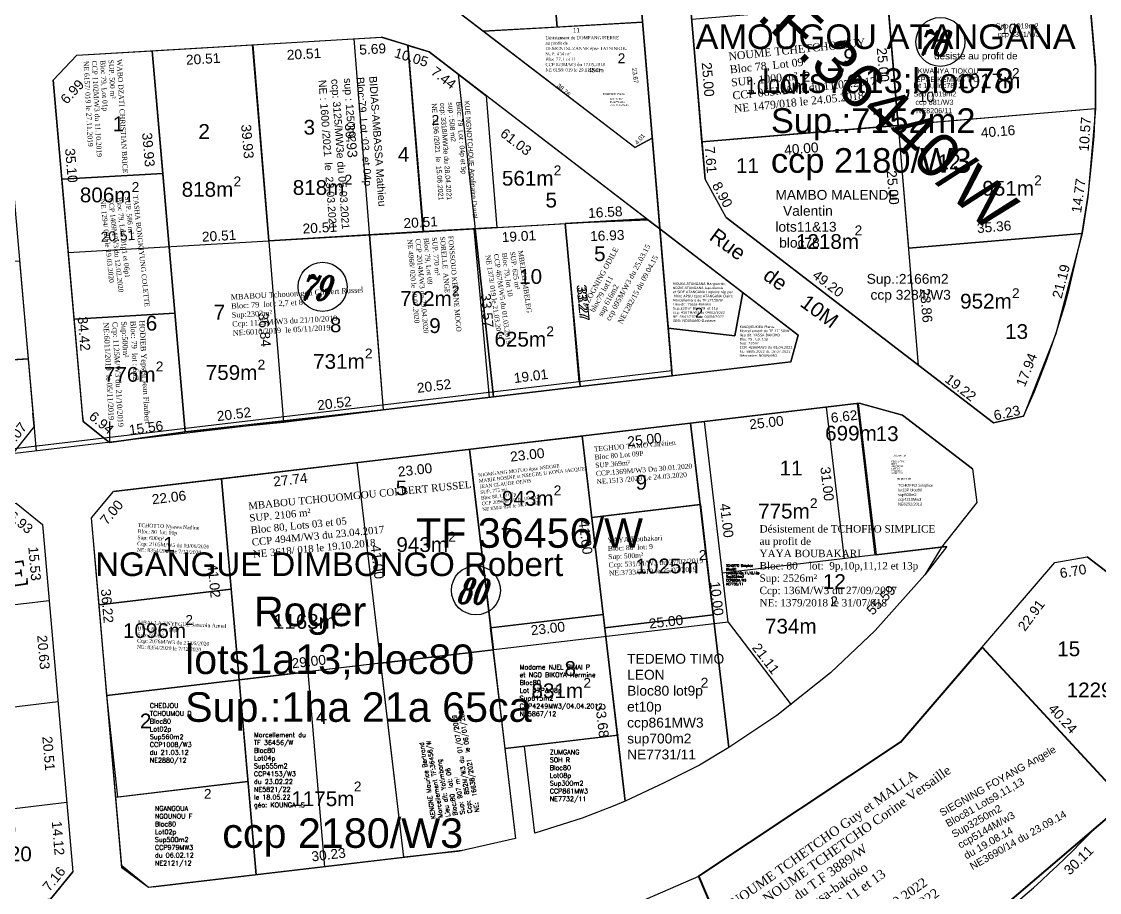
# Model space of a CAD drawing. Header units: millimetres. Extents: x 590121 to 927379, y 438565 to 1441738.
# Drawn here: x 924993.8 to 925212.6, y 1440729.7 to 1440906.5 of the extents above; entities that cross this region are included whole.
import ezdxf

# ---------------------------------------------------------------- set-up
doc = ezdxf.new("R2010")
doc.units = ezdxf.units.MM
doc.header["$LTSCALE"] = 10
for name, color, linetype in [('end maj 26 02 2021', 30, 'Continuous'), ('MAJ DEC 2021', 234, 'Continuous'), ('MAJ JAN 2022', 12, 'Continuous'), ('MAJ JUIN 2021', 191, 'Continuous'), ('MAJ_AVRIL_2021', 7, 'Continuous')]:
    doc.layers.add(name, color=color, linetype=linetype)
doc.styles.add('FONT2', font='romant.shx', dxfattribs={"width": 0.7, "oblique": 18, "height": 3})
doc.styles.add('RomanS', font='romans.shx')
doc.styles.get("Standard").update_dxf_attribs({"font": 'arial.ttf'})
doc.styles.add('Times 1.0', font='times.ttf', dxfattribs={"width": 0.99, "height": 1})

msp = doc.modelspace()

# ---------------------------------------------------------------- linework, layer by layer
at = {"color": 150, "linetype": 'ByBlock', "lineweight": -3, "ltscale": 0.0014, "flags": 128}
msp.add_lwpolyline([(925066.8, 1440903.36), (925072.2, 1440901.72), (925075.35, 1440863.89), (925043.97, 1440862), (925040.65, 1440901.78)], close=True, dxfattribs=at)
at = {"flags": 128}
for points in [[(925123.35, 1440864.42), (925140.21, 1440851.48), (925138.56, 1440842.72), (925125.04, 1440844.24)], [(925140.21, 1440851.48), (925151.47, 1440842.85), (925149.96, 1440837.45), (925125.84, 1440834.59), (925125.04, 1440844.24), (925138.56, 1440842.72)], [(925140.2, 1440851.48), (925151.47, 1440842.85), (925149.96, 1440837.45), (925125.84, 1440834.59), (925125.04, 1440844.24), (925138.56, 1440842.72)]]:
    msp.add_lwpolyline(points, close=True, dxfattribs=at)
at = {"color": 6, "lineweight": 40, "flags": 128}
msp.add_lwpolyline([(925188.79, 1440779.47), (925217.88, 1440748), (925188.35, 1440722.79), (925146.92, 1440696.21), (925131.3, 1440733.01), (925172.21, 1440760.16)], close=True, dxfattribs=at)
at = {"layer": 'end maj 26 02 2021', "color": 7, "linetype": 'ByBlock', "lineweight": 25}
for p, q in [((925162.93, 1440991.08), (925175.84, 1440836.75)), ((925113.4, 1440983.36), (925125.84, 1440834.59)), ((925123.4, 1440983.81), (925132.54, 1440874.52)), ((925208.21, 1440937.99), (925211.76, 1440897.2)), ((925211.81, 1440897.77), (925210.38, 1440913.82)), ((925211.56, 1440883.26), (925211.81, 1440889.59)), ((925211.79, 1440888.79), (925131.9, 1440882.11)), ((925211.08, 1440878.24), (925211.56, 1440883.26)), ((925210.43, 1440871.76), (925211.08, 1440878.24)), ((925136.8, 1440866.7), (925132.54, 1440874.52)), ((925209.08, 1440863.6), (925210.43, 1440871.76)), ((925121.02, 1440866.21), (925104.11, 1440865.52)), ((925104.11, 1440865.52), (925106.91, 1440833.36)), ((925104.11, 1440865.52), (925107.15, 1440832.38)), ((925136.8, 1440866.7), (925191.09, 1440825.05)), ((925209.08, 1440863.47), (925173.85, 1440860.53)), ((925206.54, 1440852.48), (925209.08, 1440863.6)), ((925205.56, 1440848.92), (925206.54, 1440852.48)), ((925203.78, 1440843.09), (925205.56, 1440848.92)), ((925149.96, 1440837.45), (925151.47, 1440842.85)), ((925202, 1440838.06), (925203.78, 1440843.09)), ((925107.15, 1440832.38), (925149.96, 1440837.45)), ((925199.4, 1440831.42), (925202, 1440838.06)), ((925197.18, 1440826.4), (925199.4, 1440831.42)), ((925163.8, 1440829.02), (925012.44, 1440811.1)), ((925160.87, 1440797.45), (925157.22, 1440828.24)), ((925172.63, 1440826.61), (925163.8, 1440829.02)), ((925186.87, 1440815.68), (925172.63, 1440826.61)), ((925191.09, 1440825.05), (925197.18, 1440826.4)), ((925137.22, 1440784.58), (925132.4, 1440825.3)), ((925116.35, 1440748.19), (925107.57, 1440822.36)), ((925094.09, 1440740.63), (925084.73, 1440819.66)), ((925071.37, 1440736.82), (925061.89, 1440816.95)), ((925186.87, 1440815.68), (925187.75, 1440808.87)), ((925034.35, 1440813.69), (925041.36, 1440733.26)), ((925007.94, 1440805.74), (925012.44, 1440811.1)), ((924998.02, 1440804.38), (925004.16, 1440733.86)), ((925014.11, 1440734.97), (925007.94, 1440805.74)), ((925181.5, 1440799.9), (925136.04, 1440794.51)), ((925203.55, 1440796.66), (925210.15, 1440797.82)), ((925262.03, 1440758.02), (925210.15, 1440797.82)), ((925137.22, 1440784.58), (925011.08, 1440769.65)), ((925137.22, 1440784.58), (925150.02, 1440767.79)), ((925189.91, 1440778.26), (925239.52, 1440724.58)), ((925083.23, 1440738.22), (925020.49, 1440730.79)), ((925020.49, 1440730.79), (925083.05, 1440738.21)), ((925019.5, 1440730.67), (925014.11, 1440734.97)), ((925131.3, 1440733.01), (925160.62, 1440663.97)), ((925020.49, 1440730.79), (925019.5, 1440730.67))]:
    msp.add_line(p, q, dxfattribs=at)
at = {"layer": 'end maj 26 02 2021', "color": 2, "linetype": 'ByBlock'}
msp.add_line((925117.77, 1440931.1), (925125.84, 1440834.59), dxfattribs=at)
at = {"layer": 'end maj 26 02 2021', "color": 3, "linetype": 'ByBlock'}
for p, q in [((925132.54, 1440874.52), (925127.74, 1440931.93)), ((925125.84, 1440834.59), (925118.11, 1440927.07)), ((925210.39, 1440913.76), (925211.81, 1440897.58)), ((925211.81, 1440897.58), (925211.79, 1440888.79)), ((925211.81, 1440897.58), (925211.79, 1440888.79)), ((925211.81, 1440889.59), (925211.81, 1440897.77)), ((925211.79, 1440888.79), (925210.28, 1440870.84)), ((925136.8, 1440866.7), (925132.54, 1440874.52)), ((925210.28, 1440870.84), (925209.08, 1440863.47)), ((925191.09, 1440825.05), (925136.8, 1440866.7)), ((925209.08, 1440863.47), (925203.78, 1440843.09)), ((925203.78, 1440843.09), (925197.18, 1440826.4)), ((925125.84, 1440834.59), (924777.07, 1440793.31)), ((925107.15, 1440832.38), (925125.84, 1440834.59)), ((925012.44, 1440811.1), (925163.8, 1440829.02)), ((925197.18, 1440826.4), (925191.09, 1440825.05)), ((925007.94, 1440805.74), (925012.44, 1440811.1)), ((925014.11, 1440734.67), (925007.94, 1440805.74)), ((925082.91, 1440738.12), (925019.5, 1440730.67))]:
    msp.add_line(p, q, dxfattribs=at)
at = {"layer": 'end maj 26 02 2021', "linetype": 'ByBlock'}
for p, q in [((925118.11, 1440927.07), (925125.76, 1440835.59)), ((925210.38, 1440913.82), (925211.81, 1440897.58)), ((925087.5, 1440904.53), (925119.84, 1440906.42)), ((925004.96, 1440899.7), (925066.88, 1440903.32)), ((925066.88, 1440903.32), (925076.49, 1440900.37)), ((925118.26, 1440880.93), (925087.5, 1440904.53)), ((925000.19, 1440894.58), (925004.96, 1440899.7)), ((925120.66, 1440866.48), (925076.89, 1440900.07)), ((925006.23, 1440825.32), (925000.19, 1440894.58)), ((925121.81, 1440882.84), (925118.26, 1440880.93)), ((925136.8, 1440866.7), (925132.54, 1440874.52)), ((925120.66, 1440866.48), (925104.11, 1440865.52)), ((925104.11, 1440865.52), (925106.91, 1440833.36)), ((925191.09, 1440825.05), (925136.8, 1440866.7)), ((925209.08, 1440863.48), (925203.78, 1440843.09)), ((925203.78, 1440843.09), (925197.18, 1440826.4)), ((925125.76, 1440835.59), (924777.98, 1440794.42)), ((925163.8, 1440829.02), (925172.63, 1440826.61)), ((925172.63, 1440826.61), (925186.87, 1440815.68)), ((925197.18, 1440826.4), (925191.09, 1440825.05)), ((925011.58, 1440821.07), (925006.23, 1440825.32)), ((925011.58, 1440825.32), (925011.58, 1440821.07)), ((925186.87, 1440815.68), (925187.75, 1440808.87)), ((924992.64, 1440808.75), (924998.02, 1440804.38)), ((924998.02, 1440804.38), (925004.16, 1440733.86)), ((925171.44, 1440759.48), (925171.44, 1440759.48)), ((925171.44, 1440759.48), (925171.44, 1440759.48)), ((925171.44, 1440759.48), (925171.44, 1440759.48)), ((925004.16, 1440733.86), (924999.63, 1440728.32)), ((925019.5, 1440730.67), (925014.11, 1440734.67))]:
    msp.add_line(p, q, dxfattribs=at)
at = {"layer": 'end maj 26 02 2021', "color": 7, "linetype": 'ByBlock', "ltscale": 14}
for p, q in [((925118.26, 1440880.93), (925075.37, 1440913.84)), ((925087.5, 1440904.53), (925119.84, 1440906.42)), ((925004.96, 1440899.7), (925066.88, 1440903.32)), ((925061.19, 1440902.99), (925067.21, 1440827.67)), ((925076.49, 1440900.37), (925066.88, 1440903.32)), ((925020.25, 1440900.59), (925026.99, 1440823.2)), ((925040.72, 1440901.79), (925046.97, 1440825.18)), ((925151.47, 1440842.85), (925076.49, 1440900.37)), ((925004.96, 1440899.7), (925000.19, 1440894.58)), ((925082.39, 1440895.84), (925089.6, 1440830.32)), ((924990.22, 1440893.84), (924996.72, 1440819.31)), ((925000.19, 1440894.58), (925006.22, 1440825.46)), ((925118.26, 1440880.93), (925121.81, 1440882.84)), ((925003.24, 1440859.61), (925120.66, 1440866.48)), ((924963.56, 1440836.17), (924995.09, 1440838.02)), ((924996.28, 1440824.27), (924996.05, 1440826.99)), ((925006.13, 1440826.46), (925006.23, 1440825.32)), ((924996.28, 1440824.27), (924991.89, 1440818.74)), ((925006.23, 1440825.32), (925011.58, 1440821.07)), ((924999.37, 1440788.91), (924963.63, 1440784.68)), ((925001.16, 1440768.36), (924781.33, 1440742.45)), ((925002.94, 1440747.93), (924968.46, 1440743.86))]:
    msp.add_line(p, q, dxfattribs=at)
at = {"layer": 'end maj 26 02 2021', "linetype": 'ByBlock', "ltscale": 0.0014}
for p, q in [((925171.77, 1440885.44), (925169.68, 1440910.35)), ((925211.79, 1440888.79), (925171.77, 1440885.44)), ((925131.91, 1440882.11), (925171.77, 1440885.44)), ((925171.77, 1440885.44), (925173.85, 1440860.53)), ((925132.54, 1440874.52), (925131.91, 1440882.11)), ((925173.85, 1440860.53), (925209.08, 1440863.47)), ((925091.93, 1440758.87), (925114.77, 1440761.58)), ((925114.77, 1440761.58), (925116.35, 1440748.2)), ((925172.21, 1440760.16), (925172.25, 1440760.2)), ((925097.98, 1440741.7), (925095.9, 1440759.34)), ((925113.89, 1440747.18), (925107.6, 1440744.78)), ((925116.35, 1440748.2), (925113.89, 1440747.18)), ((925107.6, 1440744.78), (925097.98, 1440741.7))]:
    msp.add_line(p, q, dxfattribs=at)
at = {"layer": 'end maj 26 02 2021', "color": 7, "linetype": 'ByBlock'}
for p, q in [((925123.35, 1440864.42), (925121.02, 1440866.21)), ((925151.47, 1440842.85), (925123.35, 1440864.42)), ((925089.6, 1440830.32), (925107.15, 1440832.38)), ((925067.21, 1440827.67), (925089.6, 1440830.32)), ((925046.97, 1440825.18), (925067.21, 1440827.67)), ((925026.99, 1440823.2), (925046.97, 1440825.18)), ((925011.58, 1440821.07), (925026.99, 1440823.2)), ((924992.64, 1440808.75), (924998.02, 1440804.38)), ((924999.63, 1440728.32), (925004.16, 1440733.86))]:
    msp.add_line(p, q, dxfattribs=at)
at = {"layer": 'end maj 26 02 2021', "linetype": 'ByBlock', "ltscale": 0.0014, "flags": 128}
for points in [[(925117.92, 1440929.35), (925119.84, 1440906.42), (925102.48, 1440905.4), (925100.56, 1440928.33), (925117.92, 1440929.35)], [(924942.76, 1440721.58), (924935.76, 1440802.02), (924992.64, 1440808.75), (924998.02, 1440804.38), (925004.16, 1440733.86), (924999.63, 1440728.32), (924942.76, 1440721.58)], [(925210.15, 1440797.82), (925262.03, 1440758.02), (925263.28, 1440751.02), (925239.52, 1440724.58), (925217.86, 1440700.5), (925160.61, 1440663.97), (925131.3, 1440733.01), (925172.25, 1440760.2), (925203.55, 1440796.66), (925210.15, 1440797.82)], [(925210.15, 1440797.82), (925262.03, 1440758.02), (925263.28, 1440751.02), (925239.52, 1440724.58), (925217.86, 1440700.5), (925160.61, 1440663.97), (925131.3, 1440733.01), (925172.21, 1440760.16), (925203.55, 1440796.66), (925210.15, 1440797.82)], [(925114.94, 1440761.58), (925091.93, 1440758.87), (925089, 1440783.41), (925111.85, 1440786.11), (925114.77, 1440761.58)], [(925037.91, 1440772.83), (925039.71, 1440752.17), (925013.32, 1440749.04), (925011.07, 1440769.65), (925037.91, 1440772.83)]]:
    msp.add_lwpolyline(points, dxfattribs=at)
for points in [[(925100.56, 1440928.33), (925102.48, 1440905.4), (925087.51, 1440904.53), (925075.77, 1440913.54), (925074.99, 1440926.83)], [(925210.39, 1440913.76), (925211.81, 1440897.58), (925211.79, 1440888.79), (925171.77, 1440885.44), (925169.68, 1440910.35)], [(925163.64, 1440829), (925167.28, 1440798.21), (925181.63, 1440799.91), (925177.14, 1440794.14), (925167.06, 1440782.85), (925157.99, 1440774.24), (925147.09, 1440765.58), (925137.39, 1440759.1), (925134.2, 1440786.04), (925129.59, 1440824.97)], [(925163.8, 1440829.02), (925172.63, 1440826.61), (925186.87, 1440815.68), (925187.75, 1440808.87), (925180.52, 1440799.78), (925167.11, 1440798.19), (925163.47, 1440828.98)], [(925134.2, 1440786.04), (925137.39, 1440759.1), (925131.39, 1440755.54), (925124.25, 1440751.91), (925116.35, 1440748.19), (925112.18, 1440783.43)], [(925039.71, 1440752.17), (925041.36, 1440733.26), (925019.5, 1440730.67), (925014.1, 1440735.07), (925012.88, 1440748.99)], [(925131.3, 1440733.01), (925146.93, 1440696.21), (925132.1, 1440689.99), (925116.21, 1440684.58), (925106.41, 1440723.32), (925119.31, 1440727.8)]]:
    msp.add_lwpolyline(points, close=True, dxfattribs=at)
at = {"layer": 'end maj 26 02 2021', "color": 150, "linetype": 'ByBlock', "lineweight": -3, "ltscale": 0.0014, "flags": 128}
for points in [[(925169.68, 1440910.35), (925171.77, 1440885.44), (925131.91, 1440882.11), (925129.82, 1440907.02)], [(925119.84, 1440906.42), (925121.81, 1440882.84), (925118.26, 1440880.93), (925087.51, 1440904.53)], [(925020.25, 1440900.59), (925022.42, 1440875.68), (925001.94, 1440874.49), (925000.19, 1440894.58), (925004.96, 1440899.7)], [(925022.42, 1440875.68), (925024.89, 1440847.29), (925004.42, 1440846.09), (925001.94, 1440874.49)], [(925104.11, 1440865.52), (925107.15, 1440832.38), (925089.6, 1440830.32), (925085.85, 1440864.45)], [(924993.35, 1440857.95), (924995.09, 1440838.02), (924963.56, 1440836.17), (924962.39, 1440856.14)], [(924995.09, 1440838.02), (924996.28, 1440824.27), (924991.89, 1440818.74), (924977.11, 1440816.99), (924975.38, 1440836.86)], [(925129.59, 1440824.97), (925131.55, 1440808.43), (925109.54, 1440805.81), (925107.57, 1440822.36)], [(925107.57, 1440822.34), (925111.86, 1440786.11), (925089.02, 1440783.41), (925084.73, 1440819.66)], [(925084.73, 1440819.66), (925089.55, 1440778.94), (925037.91, 1440772.83), (925034.35, 1440813.69)], [(925188.79, 1440779.47), (925217.88, 1440748), (925188.35, 1440722.79), (925146.92, 1440696.21), (925131.3, 1440733.01), (925172.21, 1440760.16)], [(925188.79, 1440779.47), (925217.88, 1440748), (925188.35, 1440722.79), (925146.92, 1440696.21), (925131.3, 1440733.01), (925172.21, 1440760.16)]]:
    msp.add_lwpolyline(points, close=True, dxfattribs=at)
at = {"layer": 'end maj 26 02 2021', "color": 150}
for points in [[(925040.72, 1440901.79), (925043.97, 1440862), (925064.37, 1440863.19), (925067.21, 1440827.67), (925026.99, 1440823.2), (925020.25, 1440900.59)], [(925024.89, 1440847.29), (925026.99, 1440823.2), (925011.58, 1440821.07), (925006.23, 1440825.32), (925004.42, 1440846.09)], [(925163.8, 1440829.02), (925172.63, 1440826.61), (925186.87, 1440815.68), (925187.75, 1440808.87), (925180.52, 1440799.78), (925177.14, 1440794.14), (925167.06, 1440782.85), (925157.99, 1440774.24), (925147.09, 1440765.58), (925137.39, 1440759.1), (925134.19, 1440786.08), (925134.19, 1440786.08), (925129.59, 1440824.97)], [(925034.35, 1440813.69), (925036.3, 1440791.28), (925009.48, 1440788.1), (925007.94, 1440805.74), (925012.44, 1440811.1)], [(925131.58, 1440808.43), (925134.21, 1440786.04), (925112.19, 1440783.42), (925109.54, 1440805.81)], [(925036.3, 1440791.28), (925037.91, 1440772.83), (925011.08, 1440769.65), (925009.48, 1440788.1)]]:
    msp.add_lwpolyline(points, close=True, dxfattribs=at)
at = {"layer": 'end maj 26 02 2021', "color": 1, "linetype": 'ByBlock', "lineweight": -3, "ltscale": 0.0014, "flags": 128}
for points in [[(925088.78, 1440830.21), (925085.64, 1440864.44), (925104.11, 1440865.52), (925107.15, 1440832.38)], [(925085.85, 1440864.45), (925089.6, 1440830.32), (925067.22, 1440827.67), (925064.37, 1440863.19)]]:
    msp.add_lwpolyline(points, close=True, dxfattribs=at)
at = {"layer": 'end maj 26 02 2021', "color": 5, "linetype": 'ByBlock', "ltscale": 0.0014, "flags": 128}
msp.add_lwpolyline([(925120.66, 1440866.48), (925123.35, 1440864.42), (925125.84, 1440834.59), (925107.15, 1440832.38), (925104.11, 1440865.52)], close=True, dxfattribs=at)
at = {"layer": 'end maj 26 02 2021', "color": 3, "linetype": 'ByBlock', "flags": 128}
msp.add_lwpolyline([(925131.3, 1440733.01), (925146.93, 1440696.21), (925132.1, 1440689.99), (925116.21, 1440684.58), (925106.41, 1440723.32), (925119.31, 1440727.8)], close=True, dxfattribs=at)
at = {"layer": 'end maj 26 02 2021', "color": 7, "linetype": 'ByBlock', "lineweight": 25}
for centre in [(925180.32, 1440902.37), (925054.88, 1440852.65), (925086.02, 1440791.02)]:
    msp.add_circle(centre, 4.98, dxfattribs=at)
msp.add_arc((925055.04, 1440892.57), 216.8, 297.8077, 316.3065, dxfattribs=at)
at = {"layer": 'MAJ DEC 2021', "lineweight": -3, "ltscale": 0.0014, "flags": 128}
msp.add_lwpolyline([(925089.53, 1440778.94), (925094.08, 1440740.63), (925082.43, 1440738), (925071.37, 1440736.82), (925066.71, 1440776.24)], close=True, dxfattribs=at)
at = {"layer": 'MAJ JAN 2022', "color": 3, "ltscale": 0.0014, "flags": 128}
msp.add_lwpolyline([(925051.86, 1440774.47), (925055.26, 1440734.9), (925041.36, 1440733.26), (925037.94, 1440772.83)], close=True, dxfattribs=at)
at = {"layer": 'MAJ JUIN 2021', "linetype": 'ByBlock', "lineweight": -3, "ltscale": 0.0014, "flags": 128}
msp.add_lwpolyline([(925072.22, 1440901.68), (925076.49, 1440900.37), (925082.39, 1440895.84), (925088.11, 1440891.46), (925090.29, 1440864.71), (925075.35, 1440863.89)], close=True, dxfattribs=at)
at = {"layer": 'MAJ_AVRIL_2021', "color": 7, "linetype": 'ByBlock', "lineweight": -3, "ltscale": 0.0014}
for p, q in [((925072.22, 1440901.68), (925076.49, 1440900.37)), ((925075.31, 1440863.83), (925072.22, 1440901.68)), ((925076.49, 1440900.37), (925082.39, 1440895.84)), ((925082.39, 1440895.84), (925088.11, 1440891.46)), ((925088.11, 1440891.46), (925090.29, 1440864.71)), ((925090.29, 1440864.71), (925075.31, 1440863.83))]:
    msp.add_line(p, q, dxfattribs=at)

# ---------------------------------------------------------------- texts
at = {"char_height": 0.5, "attachment_point": 1}
for s, insert, width in [('{\\fVerdana|b0|i0|c0|p34;MOUKA ATANGANA Marguerite,\\PNDZIE ATANGANA Lapatience \\Pet SIRE ATANGANA Lagloire rép par\\P Mme APOU épse ATANGANA Claire \\P\\C1;Morcellement du TF 27158/W\\C256; \\PLieu-dit: Yassa-Bakoko\\PSup:220m² Bloc 79 lot 11p\\Pccp: 4107M/W3 du 04/02/2022\\PNE :5641/2022 du 04/04/2022\\PGEO: NOUNAMO Gustave}', (925126, 1440853.53), 28.6102), ('{\\fVerdana|b0|i0|c0|p34;KAKDJIEUKIEU Pierre\\P\\C1;Morcellement du TF 27158/W\\Plieu dit: YASSA-BAKOKO\\P\\C256;Bloc 79 , Lot 11p\\PSup: 235m²\\PCCP: 4286M/W3 du 08.04.2022\\PNE: 8805.2022 du 18.07.2022\\PGéometre: NOUNAMO}', (925139.56, 1440844.78), 15.0384)]:
    msp.add_mtext(s, dxfattribs=dict(at, insert=insert, width=width))
at = {"layer": 'end maj 26 02 2021', "color": 1, "linetype": 'ByBlock', "ltscale": 0.0014}
msp.add_text('T.F.36440/W', height=9, rotation=317.3819, dxfattribs=at).set_placement((925137.1, 1440912.51))
at = {"layer": 'end maj 26 02 2021', "color": 7, "linetype": 'ByBlock'}
for s, height, p in [('11', 0.908, (925105.72, 1440904.31)), ('2', 2, (925114.8, 1440898.06)), ('454m', 0.908, (925108.8, 1440896.19)), ('1', 3, (925012.25, 1440884.25)), ('2', 3, (925029.66, 1440882.7)), ('3', 3, (925051.02, 1440883.56)), ('4', 3, (925070.15, 1440878.05)), ('561m', 3, (925091.29, 1440873.2)), ('2', 2, (925101.81, 1440875.3)), ('2', 2, (925016.11, 1440871.92)), ('818m', 3, (925026.26, 1440870.94)), ('2', 2, (925036.79, 1440873.05)), ('818m', 3, (925048.82, 1440871.32)), ('2', 2, (925059.34, 1440873.42)), ('806m', 3, (925005.59, 1440869.81)), ('5', 3, (925100.14, 1440868.75)), ('10', 3, (925094.79, 1440853.25)), ('2', 2, (925081.14, 1440850.88)), ('702m', 3, (925070.62, 1440848.77)), ('7', 3, (925032.76, 1440846.01)), ('6', 3, (925018.97, 1440843.77)), ('8', 3, (925056.37, 1440843.43)), ('9', 3, (925076.53, 1440843.26)), ('625m', 3, (925089.78, 1440840.51)), ('2', 2, (925100.31, 1440842.62)), ('731m', 3, (925052.95, 1440836)), ('2', 2, (925063.47, 1440838.11)), ('2', 2, (925021, 1440835.48)), ('759m', 3, (925031.15, 1440833.75)), ('2', 2, (925041.67, 1440835.85)), ('776m', 3, (925010.48, 1440833.37)), ('20', 3, (924991.17, 1440736))]:
    msp.add_text(s, height=height, dxfattribs=at).set_placement(p)
at = {"layer": 'end maj 26 02 2021', "linetype": 'ByBlock'}
for s, height, p in [('AMOUGOU ATANGANA', 5, (925130.59, 1440900.94)), ('Lots7a13;bloc78', 5, (925143.97, 1440892)), ('DOMFANG Pierre', 0.3957, (925111.77, 1440891.62)), ('sup454m2', 0.396, (925113.21, 1440890.62)), ('Bloc77Lot11', 0.3957, (925113.21, 1440889.98)), (' ccp 1213/W3D', 0.3957, (925113.21, 1440889.34)), (' Sup.:7152m2', 5, (925143.97, 1440883.9)), (' ccp 2180/W3', 5, (925143.97, 1440875.81)), ('NGANGUE DIMBONGO Robert ', 4.8, (925008.71, 1440793.92)), ('      Roger', 6, (925026.95, 1440783.74)), ('lots1a13;bloc80', 6, (925026.95, 1440774.03)), ('Sup.:1ha 21a 65ca', 6, (925026.95, 1440764.32)), ('ccp 2180/W3', 6, (925034.5, 1440738.73))]:
    msp.add_text(s, height=height, dxfattribs=at).set_placement(p)
at = {"layer": 'end maj 26 02 2021', "color": 7, "linetype": 'ByBlock', "style": 'FONT2', "oblique": 18, "width": 0.7}
for s, p in [('78', (925175.46, 1440899.89)), ('79', (925050.01, 1440850.17)), ('80', (925081.84, 1440788.51))]:
    msp.add_text(s, height=5, rotation=357, dxfattribs=at).set_placement(p)
at = {"layer": 'end maj 26 02 2021', "color": 7, "linetype": 'ByBlock', "ltscale": 14}
for s, height, p in [('Sup.:1019m2', 1.0472, (925191.56, 1440905.11)), (' ccp 3351/W3', 1.0472, (925191.56, 1440903.41)), ('KWANYA TIOKOU', 1.0472, (925175.74, 1440895.97)), ('lot 10,bloc78', 1.0472, (925174.86, 1440893)), ('EPSE KEMDIB T C', 1.0472, (925175.36, 1440894.25)), ('Sup.:1019m2', 1.0472, (925174.86, 1440891.3)), (' ccp 881/W3', 1.0472, (925174.86, 1440889.61)), ('NE8206/11', 1.047, (925175.41, 1440887.89))]:
    msp.add_text(s, height=height, dxfattribs=at).set_placement(p)
at = {"layer": 'end maj 26 02 2021', "color": 7, "linetype": 'ByBlock', "lineweight": 25}
for s, height, p in [('10', 2.094, (925192.55, 1440903.98)), ('9', 3, (925160.61, 1440897.95)), ('2', 2, (925152.39, 1440894.3)), ('1017m', 3, (925183.72, 1440892.96)), ('2', 2, (925194.86, 1440895.05)), ('1000m', 3, (925140.73, 1440891.81)), ('10', 2.094, (925175.85, 1440890.18)), ('11', 3, (925138.82, 1440875.77)), ('12', 3, (925179.76, 1440876.53)), ('951m', 3, (925188.85, 1440871.16)), ('2', 2, (925199.37, 1440873.26)), ('1218m', 3, (925150.99, 1440860.35)), ('2', 2, (925162.91, 1440863.12)), ('5', 3, (925110.01, 1440857.87)), ('5', 3, (925110.01, 1440857.87)), ('2', 2, (925194.86, 1440850.35)), ('952m', 3, (925184.33, 1440848.24)), ('2', 2, (925130.53, 1440846.4)), ('13', 3, (925193.47, 1440842.07)), ('699m', 3, (925156.92, 1440821.43)), ('13', 3, (925167.18, 1440821.32)), ('11', 3, (925147.67, 1440814.35)), ('5', 3, (925069.72, 1440810.32)), ('9', 3, (925118.44, 1440811.47)), ('943m', 3, (925091.29, 1440808.2)), ('2', 2, (925101.81, 1440810.31)), ('775m', 3, (925143.31, 1440805.6)), ('2', 2, (925153.83, 1440807.71)), ('1', 3, (925022.47, 1440798.86)), ('943m', 3, (925069.86, 1440798.81)), ('2', 2, (925080.39, 1440800.91)), ('7', 3, (925091.02, 1440800.66)), ('1025m', 3, (925118.41, 1440794.47)), ('2', 2, (925131.28, 1440797.19)), ('12', 3, (925156.46, 1440791.3)), ('2', 2, (925157.97, 1440787.79)), ('2', 2, (925057.46, 1440786.26)), ('1096m', 3, (925014.34, 1440781.34)), ('2', 2, (925027.01, 1440784.01)), ('1163m', 3, (925044.77, 1440783.21)), ('734m', 3, (925144.71, 1440782.24)), ('15', 3, (925204.05, 1440777.64)), ('8', 3, (925104.01, 1440773.64)), ('2', 2, (925107.83, 1440771.23)), ('2', 2, (925131.66, 1440771.26)), ('831m', 3, (925097.3, 1440769.13)), ('1229m', 3, (925205.96, 1440769.29)), ('4', 3, (925053.5, 1440763.91)), ('2', 3, (925017.78, 1440762.99)), ('2', 2, (925061.22, 1440750.19)), ('2', 2, (925030.77, 1440748.69)), ('1175m', 3, (925048.53, 1440747.2))]:
    msp.add_text(s, height=height, dxfattribs=at).set_placement(p)
at = {"layer": 'end maj 26 02 2021', "color": 7, "linetype": 'ByBlock'}
for s, height, rotation, p in [('5.69', 2, 3.3488, (925062.39, 1440899.78)), ('6.99', 2, 47.0457, (925002.92, 1440889.6)), ('39.93', 2, 274.9813, (925038.33, 1440885.56)), ('61.03', 2, 322.5024, (925090.77, 1440883.41)), ('4.01', 0.908, 49.2136, (925118.83, 1440881.43)), ('35.10', 2, 274.9813, (925002.57, 1440880.68)), ('33.27', 2, 275.2438, (925106.44, 1440853.04)), ('33.27', 2, 275.2438, (925106.44, 1440853.04)), ('34.42', 2, 274.9813, (925005.13, 1440846.52)), ('36.84', 2, 274.9813, (925041.81, 1440847.33)), ('6.94', 2, 320.6607, (925007.26, 1440826)), ('7.07', 2, 51.5481, (924991.63, 1440819.84)), ('6.93', 2, 320.8796, (924990.82, 1440805.78)), ('7.16', 2, 50.6915, (924999.39, 1440729.69))]:
    msp.add_text(s, height=height, rotation=rotation, dxfattribs=at).set_placement(p)
at = {"layer": 'end maj 26 02 2021', "color": 1, "linetype": 'ByBlock'}
for s, height, p in [('desiste au profit de', 1.4355, (925179.05, 1440898.83)), ('TF 36456/W', 6, (925073.83, 1440799.66))]:
    msp.add_text(s, height=height, dxfattribs=at).set_placement(p)
at = {"layer": 'end maj 26 02 2021', "linetype": 'ByBlock', "ltscale": 0.0014}
for s, p in [('MAMBO MALENDE', (925146.82, 1440870.32)), ('  Valentin', (925146.82, 1440867.08)), ('lots11&13', (925146.82, 1440863.84)), (' bloc78', (925146.82, 1440860.61)), ('Sup.:2166m2', (925165.36, 1440853.27)), (' ccp 3284/W3', (925165.36, 1440850.03)), ('TEDEMO TIMO', (925116.72, 1440776.12)), ('LEON', (925116.72, 1440772.88)), ('Bloc80 lot9p', (925116.72, 1440769.64)), ('et10p', (925116.72, 1440766.4)), ('ccp861MW3', (925116.72, 1440763.16)), ('sup700m2', (925116.72, 1440759.93)), ('NE7731/11', (925116.72, 1440756.69))]:
    msp.add_text(s, height=2, dxfattribs=at).set_placement(p)
at = {"layer": 'end maj 26 02 2021', "color": 7, "linetype": 'ByBlock', "lineweight": 25}
msp.add_text('Rue     de    10M', height=3, rotation=323.807, dxfattribs=at).set_placement((925133.19, 1440862.37))
msp.add_text('Rue     de    10M', height=3, rotation=323.807, dxfattribs=at).set_placement((925133.19, 1440862.37))
at = {"layer": 'end maj 26 02 2021', "linetype": 'ByBlock', "lineweight": -3, "ltscale": 0.0014, "style": 'Times 1.0', "width": 0.99}
for s, height, p in [('ccp 095M/W3 du 25.03.15', 1.0685, (925113.24, 1440845.64)), ('AZOGNING ODILE', 1.0685, (925108.46, 1440848.23)), ('NE1282/15 du 09.04.15', 1.0685, (925115.66, 1440845.01)), ('bloc79 lot11', 1.0685, (925110.05, 1440847.37)), ('sup 616m2', 1.068, (925111.65, 1440846.51))]:
    msp.add_text(s, height=height, rotation=61.5956, dxfattribs=at).set_placement(p)
at = {"layer": 'end maj 26 02 2021', "linetype": 'ByBlock'}
for s in [' ccp 1975/W3', 'LOBE PRISO Lydienne Mathilde épse MBOTTA ELIMBI', 'Bloc 79 Lots 1à10', 'sup 7378m2']:
    msp.add_text(s, height=0.00000579, rotation=31.0512, dxfattribs=at).set_placement((925017.35, 1440823.47))
at = {"layer": 'end maj 26 02 2021', "color": 150, "linetype": 'ByBlock', "lineweight": -3, "ltscale": 0.0014, "insert": (925100.13, 1440903.55), "char_height": 0.6527, "width": 33.8155, "attachment_point": 1, "style": 'Times 1.0'}
msp.add_mtext('{\\C1;Désistement de DOMFANG PIERRE\\Pau profit de \\C256;\\PDEMGNI SUZANNE épse TATSINKOU \\PSUP. 454 m²\\PBloc 77, Lot 11\\PCCP 023M/W3 du 17.05.2018\\PNE 6158/ 019 le 29.11.2019}', dxfattribs=at)
at = {"layer": 'end maj 26 02 2021', "color": 150, "linetype": 'ByBlock', "lineweight": -3, "ltscale": 0.0014, "attachment_point": 1, "style": 'Times 1.0'}
for s, insert, char_height, width, rotation in [('{\\C256;NOUME TCHETCHO GUY\\PBloc 78, Lot 09 \\PSUP. 1000 m²\\PCCP 065M/W3 du 11.07.2017\\PNE 1479/018 le 24.05.2018}', (925137.21, 1440900.23), 1.6, 66.3504, 5.9043), ('{\\C256;WABO DZATI CHRISTIAN BRICE\\PSUP. 500 m²\\PBloc 79, Lot 01p\\PCCP 1102M/W3 du 11.10.2019\\PNE 6157/ 019 le 27.11.2019}', (925014.12, 1440898.9), 1.0177, 37.3023, 273.0767), ('{\\C256;TASHA BONGKIYUNG COLETTE\\PSUP. 586 m²\\PBloc 79, Lots 01p1 et 06p1\\PCCP 1409M/W3 du 12.02.2020\\PNE 1294/ 020 le 19.03.2020}', (925017.36, 1440871.27), 1, 44.5114, 276.1382), ('{\\C256;FONSSOUO KENGNE MOGO\\PSORELLE  ANGE\\PSUP. 770 m²\\PBloc 79, Lot 09\\PCCP 2014M/W3 du 29.04.2020\\PNE 4968/ 020 le 10.07.2020}', (925081.38, 1440863.06), 1, 48.402, 274.9759), ('{\\C256;MBELEG MBELEG\\PSUP. 625 m²\\PBloc 79, lot 10\\PCCP 467M/W5 du 01.03.2019\\PNE 1373/ 019 le 21.03.2019}', (925095.56, 1440860.12), 1, 145.7388, 278.0859), ('{\\C7;TEGHUO TAMO Chrétien \\PBloc 80 Lot 09P\\PSUP.369m²\\PCCP.1369M/W3 Du 30.01.2020\\PNE.1513 /2020 Le 24.03.2020}', (925109.94, 1440820.22), 1, 31.1917, 4.5414), ('{\\C256;NJOMGANG MOTUO épse NSEGBE\\PMARIE ROSINE et NSEGBE U KONA JACQUES\\PJEAN CLAUDE DENIS\\PSUP. 775 m²\\PBloc 80, Lot 07p\\PCCP 2096M/W3 01.06.2020\\PNE 8304/ 020 le 18.11.2020}', (925086.45, 1440814.74), 0.7, 52.109, 6.7481), ('{\\C256;MBABOU TCHOUOMGOU COLBERT RUSSEL\\PSUP. 2106 m²\\PBloc 80, Lots 03 et 05\\PCCP 494M/W3 du 23.04.2017\\PNE 3618/ 018 le 19.10.2018}', (925039.71, 1440808.88), 1.4749, 90.4082, 5.5502)]:
    msp.add_mtext(s, dxfattribs=dict(at, insert=insert, char_height=char_height, width=width, rotation=rotation))
at = {"layer": 'end maj 26 02 2021', "color": 7, "linetype": 'ByBlock', "attachment_point": 5}
for s, insert, char_height, rotation in [('\\A1;20.51', (925051.1, 1440899.92), 2, 3.3488), ('\\A1;10.05', (925072.91, 1440899.24), 2, 342.9558), ('\\A1;20.51', (925030.62, 1440898.92), 2, 3.3488), ('\\A1;7.44', (925079.46, 1440895.1), 2, 322.5024), ('\\A1;23.67', (925118.36, 1440895.53), 0.908, 277.8766), ('\\A1;38.76', (925103.82, 1440892.64), 0.908, 319.2136), ('\\A1;39.93', (925060.67, 1440882.36), 2, 274.9813), ('\\A1;39.93', (925019.51, 1440880.49), 2, 274.9813), ('\\A1;16.58', (925112.28, 1440867.8), 2, 3.3488), ('\\A1;20.51', (925054.31, 1440864.64), 2, 3.3488), ('\\A1;20.51', (925074.79, 1440865.74), 2, 3.3488), ('\\A1;20.51', (925013.32, 1440862.96), 2, 3.3488), ('\\A1;20.51', (925033.86, 1440862.99), 2, 3.3488), ('\\A1;19.01', (925094.74, 1440862.91), 2, 3.3488), ('\\A1;33.57', (925088.29, 1440847.83), 2, 274.9813), ('\\A1;19.01', (925097.18, 1440834.52), 2, 7.2454), ('\\A1;20.52', (925077.51, 1440832.51), 2, 7.2454), ('\\A1;20.52', (925057.28, 1440828.99), 2, 7.2454), ('\\A1;20.52', (925036.88, 1440826.78), 2, 7.2454), ('\\A1;15.56', (925019.03, 1440824.01), 2, 7.8753), ('\\A1;15.53', (924996.4, 1440796.44), 2, 274.9813), ('\\A1;20.63', (924998.2, 1440778.45), 2, 274.9813), ('\\A1;20.51', (924999.25, 1440757.9), 2, 274.9813), ('\\A1;14.12', (925001.18, 1440740.68), 2, 274.9813)]:
    msp.add_mtext(s, dxfattribs=dict(at, insert=insert, char_height=char_height, rotation=rotation))
at = {"layer": 'end maj 26 02 2021', "color": 7, "linetype": 'ByBlock', "lineweight": 25, "char_height": 2, "attachment_point": 5}
for s, insert, rotation in [('\\A1;25.00', (925168.67, 1440897.73), 274.7802), ('\\A1;25.00', (925133.13, 1440894.75), 274.7802), ('\\A1;40.16', (925192.02, 1440884.2), 4.7792), ('\\A1;10.57', (925209.68, 1440883.63), 86.1762), ('\\A1;7.61', (925133.7, 1440878.44), 274.7802), ('\\A1;40.00', (925152.09, 1440880.7), 4.7792), ('\\A1;25.00', (925170.68, 1440872.81), 274.7802), ('\\A1;8.90', (925136.05, 1440871.36), 298.602), ('\\A1;14.77', (925208.37, 1440871.15), 82.2456), ('\\A1;35.36', (925191.23, 1440864.83), 4.7792), ('\\A1;16.93', (925112.68, 1440863.06), 2.3408), ('\\A1;21.19', (925204.84, 1440853.75), 75.5017), ('\\A1;49.20', (925157.53, 1440853.31), 322.5024), ('\\A1;33.27', (925107.8, 1440849.15), 275.2438), ('\\A1;23.86', (925177.44, 1440848.86), 274.7802), ('\\A1;17.94', (925197.83, 1440835.79), 68.4063), ('\\A1;19.22', (925184.43, 1440832.16), 322.5024), ('\\A1;6.23', (925193.84, 1440827.05), 12.4973), ('\\A1;25.00', (925145.01, 1440825.08), 6.7512), ('\\A1;6.62', (925160.78, 1440826.33), 6.7512), ('\\A1;25.00', (925120.25, 1440821.62), 6.7512), ('\\A1;23.00', (925096.44, 1440818.53), 6.7512), ('\\A1;27.74', (925048.33, 1440813.49), 6.7512), ('\\A1;23.00', (925073.64, 1440815.47), 6.7512), ('\\A1;31.00', (925157.33, 1440812.64), 276.7512), ('\\A1;22.06', (925023.69, 1440809.88), 6.7512), ('\\A1;7.00', (925012.06, 1440806.85), 49.9704), ('\\A1;41.00', (925136.93, 1440805.19), 276.7512), ('\\A1;41.00', (925108.29, 1440801.8), 276.7512), ('\\A1;41.00', (925066.03, 1440796.8), 276.7512), ('\\A1;41.02', (925032.84, 1440792.97), 274.9813), ('\\A1;6.70', (925207.26, 1440794.9), 9.9647), ('\\A1;36.22', (925011.14, 1440787.84), 274.9813), ('\\A1;10.00', (925134.92, 1440789.35), 276.7512), ('\\A1;55.59', (925168.28, 1440789.04), 46.2532), ('\\A1;22.91', (925198.78, 1440785.95), 53.4541), ('\\A1;23.00', (925100.62, 1440783.28), 6.7512), ('\\A1;25.00', (925124.62, 1440784.63), 6.7512), ('\\A1;21.11', (925144.88, 1440777.16), 307.3222), ('\\A1;29.00', (925052.07, 1440776.56), 6.7512), ('\\A1;33.68', (925111.62, 1440764.59), 276.7512), ('\\A1;40.24', (925205.17, 1440764.96), 312.7384), ('\\A1;30.23', (925056.09, 1440737.35), 6.7645), ('\\A1;30.11', (925208.39, 1440736.21), 44.4446)]:
    msp.add_mtext(s, dxfattribs=dict(at, insert=insert, rotation=rotation))
at = {"layer": 'end maj 26 02 2021', "linetype": 'ByBlock', "attachment_point": 1}
for s, insert, char_height, width, rotation in [('{\\fArial|b0|i0|c0|p34;BIDIAS-AMBASSA Mathieu\\PBloc:79  Lot :03  et 04p\\Psup : 1250m2\\Pccp: 3125/MW3e du 05.03.2021\\PNE : 1600 /2021  le  23.03.2021}', (925065.87, 1440895.48), 1.546, 4805.2991, 274.16), ('{\\fTimes New Roman|b0|i0|c0|p18;KOUEMO SIEWE\\PMarsime Leonnel\\PBloc 66, \\PLot n°07p,8à10\\P&17p,18à20\\PSup:5000m²\\PCCP: 1480/ W3 \\PN.E:1590 /13}', (924937.32, 1440788.87), 5, 154.35, 8.2723), ('{\\fTimes New Roman|b0|i0|c0|p18;NOUME TCHETCHO Guy et MALLA\\Pépse NOUME TCHETCHO Corine Versaille\\P\\C1;Mutation du T.F 3889/W\\P\\C7;Lieu dit: Yassa-bakoko\\P\\C256;Bloc: 81 ; Lot: 9,11 et 13\\PSup: 3250m²\\PCCP: 4639/W3 du 09.09.2022\\PN.E: 8845/2022 du 13.09.2022\\PGeo: ELOUNDOU Pauline}', (925137.46, 1440728.16), 1.8954, 124.7411, 35.3763)]:
    msp.add_mtext(s, dxfattribs=dict(at, insert=insert, char_height=char_height, width=width, rotation=rotation))
at = {"layer": 'end maj 26 02 2021', "attachment_point": 1}
for s, width, heights, insert, char_height, rotation in [('{\\fTimes New Roman|b0|i0|c186|p18;MBABOU Tchouomgou Colbert Russel\\PBloc: 79  lot : 2,7 et 8\\PSup:2303m²\\PCcp: 1125M/W3 du 21/10/2019\\PNE:6010/2019  le 05/11/2019}', 62.3631, [30.26], (925036.19, 1440851.11), 1.0935, 3.1828), ('{\\fTimes New Roman|b0|i0|c186|p18;HODIEB Yepseu Jean Flaubert\\PBloc: 79  lot : 6p2\\PSup:500m²\\PCcp: 1125M/W3 du 21/10/2019\\PNE:6011/2019  le 05/11/2019}', 62.3631, [30.26], (925018.73, 1440845.88), 1.0935, 273.1828), ('{\\fTimes New Roman|b0|i0|c0|p18;TCHOTTO Nyawa Nadine\\PBloc: 80  lot: 01p\\PSup: 600m²\\PCcp: 2105M/W5 du 03/06/2020\\PNE: 8354/2020 le 7/12/2020}', 66.601, [28.57], (925017.41, 1440804.65), 0.75, 357.4258), ('{\\fTimes New Roman|b0|i0|c0|p18;YAYA Boubakari\\PBloc: 80  lot: 9\\PSup: 500m²\\PCcp: 531/M/W3 du 27/02/2019\\PNE:3733/2019 le 25/07/2019}', 77.9919, [19.91], (925112.69, 1440801.67), 1, 2.6677), ('{\\fTimes New Roman|b0|i0|c0|p18;MBALLA ENYEGUE Saturnin Armel\\PBloc: 80  lot: 01p\\PSup: 500m²\\PCcp: 2076M/W3 du 27/05/2020\\PNE: 8354/2020 le 7/12/2020}', 66.601, [28.57], (925017.41, 1440784.93), 0.75, 357.4258)]:
    msp.add_mtext_dynamic_manual_height_columns(s, width=width, gutter_width=12.5, heights=heights, dxfattribs=dict(at, insert=insert, char_height=char_height, rotation=rotation))
at = {"layer": 'end maj 26 02 2021', "color": 2, "linetype": 'ByBlock', "lineweight": 25, "insert": (925107.8, 1440849.15), "char_height": 2, "attachment_point": 5, "rotation": 275.2438}
msp.add_mtext('\\A1;33.27', dxfattribs=at)
msp.add_mtext('\\A1;33.27', dxfattribs=at)
msp.add_mtext('\\A1;33.27', dxfattribs=at)
at = {"layer": 'end maj 26 02 2021', "linetype": 'ByBlock', "attachment_point": 1}
for s, insert, char_height, width in [('TEDEMO TIMO\\PLEON\\Plot13P bloc80\\Psup500m2\\Pccp610Mw3\\PNE2045/2011', (925170.33, 1440817.32), 0.2831, 6.0813), ('TCHOFFO Simplice\\Plot13P bloc80\\Psup500m2\\Pccp4310Mw3\\PNE6252/2012', (925171.73, 1440812.64), 0.5733, 12.3122)]:
    msp.add_mtext(s, dxfattribs=dict(at, insert=insert, char_height=char_height, width=width))
at = {"layer": 'end maj 26 02 2021', "color": 1, "linetype": 'ByBlock', "attachment_point": 1}
for s, insert, char_height, width in [('désistement de', (925170.67, 1440818.53), 0.2831, 6.0805), ('au profit de', (925171.53, 1440813.91), 0.4047, 8.6923)]:
    msp.add_mtext(s, dxfattribs=dict(at, insert=insert, char_height=char_height, width=width))
at = {"layer": 'end maj 26 02 2021', "insert": (925143.6, 1440804.26), "char_height": 1.5005, "attachment_point": 1}
msp.add_mtext_dynamic_manual_height_columns('{\\fTimes New Roman|b0|i0|c0|p18;\\C1;Désistement de TCHOFFO SIMPLICE \\Pau profit de\\C256; \\PYAYA BOUBAKARI\\PBloc: 80    lot:  9p,10p,11,12 et 13p\\PSup: 2526m²\\PCcp: 136M/W3 du 27/09/2017\\PNE: 1379/2018 le 31/07/018}', width=141.4048, gutter_width=12.5, heights=[42.29], dxfattribs=at)
at = {"layer": 'end maj 26 02 2021', "linetype": 'ByBlock', "ltscale": 0.0014, "attachment_point": 1, "style": 'RomanS'}
for s, insert, char_height, width in [('TCHOFFO Simplice\\PBloc80\\PLots09p10p,11,12,13p\\PSup2034m2\\PCCP862M/W3\\PNE7735/11', (925136.81, 1440796.26), 0.4476, 43.3993), ('Madame NJEL BIMAI P\\Pet NGO BIKOYA Hermine\\PBloc80\\PLot 07P&08p\\PSup615m2\\PCCP4249MW3/04.04.2012\\PNE5867/12', (925094.88, 1440775.92), 0.95, 92.1), ('CHEDJOU \\PTCHOUMOU D\\PBloc80\\PLot02p\\PSup560m2\\PCCP1008/W3\\Pdu 21.03.12\\PNE2880/12', (925019.79, 1440768.08), 0.95, 92.1), ('Morcellement du\\PTF 36456/W\\PBloc80\\PLot04p\\PSup555m2\\PCCP4153/W3\\Pdu 23.02.22\\PNE5821/22\\Ple 18.05.22\\Pgéo: KOUNGA .S', (925040.94, 1440762.16), 0.95, 92.1), ('ZUMGANG\\PSOH R\\PBloc80\\PLot08p\\PSup300m2\\PCCP861MW3\\PNE7732/11', (925101, 1440758.65), 0.95, 92.1), ('NGANGOUA \\PNGOUNOU F\\PBloc80\\PLot02p\\PSup500m2\\PCCP979MW3\\Pdu 06.02.12\\PNE2121/12', (925020.82, 1440747.21), 0.95, 92.1)]:
    msp.add_mtext(s, dxfattribs=dict(at, insert=insert, char_height=char_height, width=width))
at = {"layer": 'end maj 26 02 2021', "linetype": 'ByBlock', "ltscale": 0.0014, "insert": (925179.93, 1440746.37), "char_height": 1.5, "width": 49.3617, "attachment_point": 1, "rotation": 29.5638}
msp.add_mtext('{\\C7;SIEGNING FOYANG Angele\\PBloc81 Lots9,11,13\\PSup3250m2\\Pccp5144M/w3\\Pdu 19.08.14\\PNE3690/14 du 23.09.14}', dxfattribs=at)
at = {"layer": 'MAJ DEC 2021', "insert": (925076.94, 1440744.5), "char_height": 0.9, "attachment_point": 1, "rotation": 99.0265}
msp.add_mtext_dynamic_manual_height_columns('{\\Fromanc|c0;\\C1;KENGNE Maurice Bertrand\\PMorcellement TF:36456/W\\C256;\\PLieu dit: Yatimbong\\PBloc:80  lot: 06\\PSup: 907 m\\fTimes New Roman|b0|i0|c0|p18;²\\Fromanc|c0;\\PCcp:  852M/W3 du 01/07/2019\\PNE:  16638/2021  le 06/01/2021}', width=132.1813, gutter_width=12.5, heights=[32.76], dxfattribs=at)
at = {"layer": 'MAJ JUIN 2021', "color": 7, "linetype": 'ByBlock'}
msp.add_text('2', height=2, dxfattribs=at).set_placement((925077.01, 1440885.54))
at = {"layer": 'MAJ JUIN 2021', "linetype": 'ByBlock', "insert": (925084.69, 1440890.42), "char_height": 1, "width": 4805.2991, "attachment_point": 1, "rotation": 274.16}
msp.add_mtext('{\\fArial|b0|i0|c0|p34;KUE NGNOTCHOUE Apolinaire Duval\\PBloc: 79  Lot : 04p et 5p\\Psup : 508 m2\\Pccp: 3318/MW3e du 28.04.2021\\PNE : 3196 /2021  le  15.06.2021}', dxfattribs=at)

doc.saveas('drawing.dxf')
